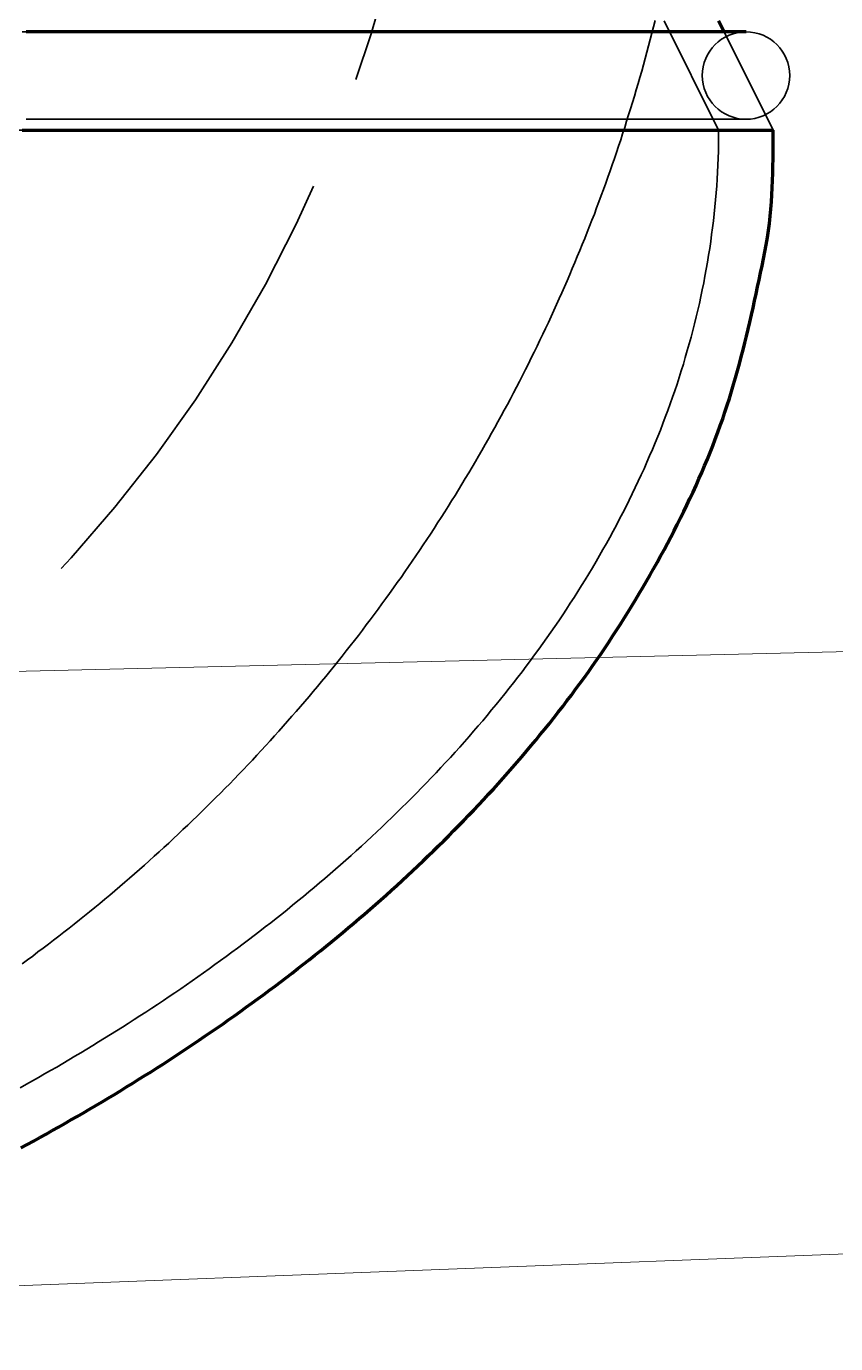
# Model space of a CAD drawing. Header units: millimetres. Extents: x 0 to 2382, y 0 to 420.
# Drawn here: x 169.5 to 176.54, y 214 to 225.45 of the extents above; entities that cross this region are included whole.
import ezdxf

# ---------------------------------------------------------------- set-up
doc = ezdxf.new("R2010")
doc.units = ezdxf.units.MM
doc.linetypes.add('IRAM-E-TRAZOS', pattern=[5, 4, -1])
for name, color, linetype, lineweight in [('01-VISIBLE', 7, 'CONTINUOUS', 70), ('02-OCULTA', 4, 'IRAM-E-TRAZOS', 35), ('08-FINA', 5, 'CONTINUOUS', 18)]:
    doc.layers.add(name, color=color, linetype=linetype, lineweight=lineweight)

msp = doc.modelspace()

# ---------------------------------------------------------------- linework, layer by layer
at = {"layer": '01-VISIBLE'}
msp.add_line((175.573, 225.405), (175.525, 225.5), dxfattribs=at)
for points in [[(175.763, 225.405), (175.666, 225.405), (175.57, 225.405), (175.474, 225.405), (175.377, 225.405), (175.281, 225.405), (175.185, 225.405), (175.088, 225.405), (174.992, 225.405), (174.896, 225.405), (174.799, 225.405), (174.703, 225.405), (174.607, 225.405), (174.51, 225.405), (174.414, 225.405), (174.318, 225.405), (174.222, 225.405), (174.125, 225.405), (174.029, 225.405), (173.933, 225.405), (173.836, 225.405), (173.74, 225.405), (173.644, 225.405), (173.547, 225.405), (173.451, 225.405), (173.355, 225.405), (173.258, 225.405), (173.162, 225.405), (173.066, 225.405), (172.969, 225.405), (172.873, 225.405), (172.777, 225.405), (172.681, 225.405), (172.584, 225.405), (172.488, 225.405), (172.392, 225.405), (172.295, 225.405), (172.199, 225.405), (172.103, 225.405), (172.006, 225.405), (171.91, 225.405), (171.814, 225.405), (171.717, 225.405), (171.621, 225.405), (171.525, 225.405), (171.428, 225.405), (171.332, 225.405), (171.236, 225.405), (171.14, 225.405), (171.043, 225.405), (170.947, 225.405), (170.851, 225.405), (170.754, 225.405), (170.658, 225.405), (170.562, 225.405), (170.465, 225.405), (170.369, 225.405), (170.273, 225.405), (170.176, 225.405), (170.08, 225.405), (169.984, 225.405), (169.887, 225.405), (169.791, 225.405), (169.695, 225.405), (169.599, 225.405), (169.502, 225.405)], [(175.763, 225.405), (175.731, 225.405), (175.699, 225.405), (175.668, 225.405), (175.636, 225.405), (175.604, 225.405), (175.573, 225.405)], [(169.457, 215.702), (169.512, 215.731), (169.567, 215.761), (169.621, 215.791), (169.676, 215.822), (169.73, 215.852), (169.785, 215.883), (169.839, 215.914), (169.893, 215.945), (169.948, 215.976), (170.002, 216.007), (170.055, 216.039), (170.109, 216.07), (170.163, 216.102), (170.217, 216.134), (170.27, 216.167), (170.323, 216.199), (170.377, 216.232), (170.43, 216.265), (170.483, 216.298), (170.536, 216.331), (170.589, 216.364), (170.641, 216.398), (170.694, 216.431), (170.746, 216.465), (170.799, 216.499), (170.851, 216.534), (170.903, 216.568), (170.955, 216.603), (171.007, 216.638), (171.058, 216.673), (171.11, 216.708), (171.161, 216.744), (171.213, 216.779), (171.264, 216.815), (171.315, 216.851), (171.366, 216.887), (171.416, 216.924), (171.467, 216.96), (171.517, 216.997), (171.568, 217.034), (171.618, 217.072), (171.668, 217.109), (171.718, 217.147), (171.767, 217.184), (171.817, 217.222), (171.866, 217.261), (171.916, 217.299), (171.965, 217.338), (172.014, 217.377), (172.062, 217.416), (172.111, 217.455), (172.159, 217.494), (172.208, 217.534), (172.256, 217.574), (172.304, 217.614), (172.351, 217.654), (172.399, 217.695), (172.446, 217.735), (172.494, 217.776), (172.541, 217.817), (172.587, 217.859), (172.634, 217.9), (172.68, 217.942), (172.727, 217.984), (172.773, 218.026), (172.819, 218.069), (172.864, 218.111), (172.91, 218.154), (172.955, 218.197), (173, 218.24), (173.045, 218.284), (173.09, 218.327), (173.134, 218.371), (173.178, 218.415), (173.222, 218.46), (173.266, 218.504), (173.31, 218.549), (173.353, 218.594), (173.396, 218.639), (173.439, 218.685), (173.482, 218.73), (173.524, 218.776), (173.566, 218.822), (173.608, 218.868), (173.65, 218.915), (173.691, 218.962), (173.733, 219.009), (173.774, 219.056), (173.814, 219.103), (173.855, 219.151), (173.895, 219.199), (173.935, 219.247), (173.974, 219.295), (174.014, 219.343), (174.053, 219.392), (174.092, 219.441), (174.13, 219.49), (174.169, 219.539), (174.206, 219.589), (174.244, 219.639), (174.281, 219.689), (174.318, 219.739), (174.355, 219.79), (174.392, 219.841), (174.428, 219.892), (174.463, 219.943), (174.499, 219.994), (174.534, 220.046), (174.569, 220.098), (174.603, 220.15), (174.637, 220.202), (174.671, 220.255), (174.704, 220.308), (174.737, 220.361), (174.77, 220.414), (174.802, 220.467), (174.834, 220.521), (174.866, 220.575), (174.898, 220.629), (174.929, 220.683), (174.959, 220.737), (174.99, 220.792), (175.02, 220.847), (175.05, 220.901), (175.079, 220.957), (175.108, 221.012), (175.137, 221.067), (175.165, 221.123), (175.193, 221.179), (175.221, 221.235), (175.248, 221.291), (175.275, 221.347), (175.302, 221.404), (175.328, 221.461), (175.353, 221.518), (175.378, 221.575), (175.403, 221.632), (175.427, 221.69), (175.45, 221.748), (175.473, 221.806), (175.496, 221.864), (175.518, 221.923), (175.539, 221.981), (175.56, 222.04), (175.58, 222.099), (175.599, 222.159), (175.618, 222.218), (175.637, 222.278), (175.655, 222.338), (175.672, 222.398), (175.689, 222.458), (175.705, 222.518), (175.721, 222.579), (175.737, 222.639), (175.752, 222.7), (175.767, 222.76), (175.782, 222.821), (175.796, 222.882), (175.81, 222.943), (175.824, 223.004), (175.838, 223.065), (175.851, 223.126), (175.864, 223.187), (175.877, 223.248), (175.89, 223.309), (175.902, 223.37), (175.915, 223.431), (175.927, 223.493), (175.938, 223.554), (175.949, 223.616), (175.958, 223.677), (175.966, 223.739), (175.973, 223.801), (175.979, 223.863), (175.984, 223.926), (175.988, 223.988), (175.991, 224.05), (175.994, 224.113), (175.996, 224.175), (175.997, 224.238), (175.998, 224.3), (175.999, 224.363), (176, 224.425), (176, 224.488), (176, 224.55)], [(169.468, 224.55), (169.565, 224.55), (169.663, 224.55), (169.76, 224.55), (169.858, 224.55), (169.955, 224.55), (170.053, 224.55), (170.15, 224.55), (170.248, 224.55), (170.345, 224.55), (170.443, 224.55), (170.54, 224.55), (170.638, 224.55), (170.735, 224.55), (170.833, 224.55), (170.93, 224.55), (171.028, 224.55), (171.125, 224.55), (171.223, 224.55), (171.32, 224.55), (171.418, 224.55), (171.515, 224.55), (171.613, 224.55), (171.71, 224.55), (171.808, 224.55), (171.905, 224.55), (172.003, 224.55), (172.1, 224.55), (172.198, 224.55), (172.295, 224.55), (172.393, 224.55), (172.49, 224.55), (172.588, 224.55), (172.685, 224.55), (172.783, 224.55), (172.88, 224.55), (172.978, 224.55), (173.075, 224.55), (173.173, 224.55), (173.27, 224.55), (173.368, 224.55), (173.465, 224.55), (173.563, 224.55), (173.66, 224.55), (173.758, 224.55), (173.855, 224.55), (173.953, 224.55), (174.05, 224.55), (174.148, 224.55), (174.245, 224.55), (174.343, 224.55), (174.44, 224.55), (174.538, 224.55), (174.635, 224.55), (174.733, 224.55), (174.83, 224.55), (174.928, 224.55), (175.025, 224.55), (175.123, 224.55), (175.22, 224.55), (175.318, 224.55), (175.415, 224.55), (175.513, 224.55), (175.61, 224.55), (175.708, 224.55), (175.805, 224.55), (175.903, 224.55), (176, 224.55)]]:
    msp.add_lwpolyline(points, dxfattribs=at)
at = {"layer": '02-OCULTA'}
for p, q in [((175.05, 225.5), (175.525, 224.55)), ((176, 224.55), (175.573, 225.405))]:
    msp.add_line(p, q, dxfattribs=at)
for points in [[(169.469, 217.303), (169.515, 217.337), (169.56, 217.37), (169.606, 217.405), (169.652, 217.439), (169.697, 217.473), (169.742, 217.508), (169.787, 217.543), (169.832, 217.578), (169.877, 217.613), (169.922, 217.648), (169.966, 217.684), (170.01, 217.719), (170.055, 217.755), (170.099, 217.791), (170.143, 217.828), (170.186, 217.864), (170.23, 217.9), (170.274, 217.937), (170.317, 217.974), (170.36, 218.011), (170.403, 218.048), (170.446, 218.086), (170.489, 218.123), (170.532, 218.161), (170.574, 218.199), (170.617, 218.237), (170.659, 218.275), (170.701, 218.314), (170.743, 218.352), (170.784, 218.391), (170.826, 218.43), (170.867, 218.469), (170.909, 218.508), (170.95, 218.548), (170.991, 218.587), (171.032, 218.627), (171.072, 218.667), (171.113, 218.707), (171.153, 218.747), (171.193, 218.787), (171.233, 218.828), (171.273, 218.868), (171.313, 218.909), (171.352, 218.95), (171.392, 218.991), (171.431, 219.033), (171.47, 219.074), (171.509, 219.116), (171.548, 219.157), (171.586, 219.199), (171.625, 219.241), (171.663, 219.283), (171.701, 219.326), (171.739, 219.368), (171.777, 219.411), (171.814, 219.454), (171.852, 219.497), (171.889, 219.54), (171.926, 219.583), (171.963, 219.626), (172, 219.67), (172.036, 219.714), (172.072, 219.757), (172.109, 219.801), (172.145, 219.845), (172.181, 219.89), (172.216, 219.934), (172.252, 219.978), (172.287, 220.023), (172.322, 220.068), (172.357, 220.113), (172.392, 220.158), (172.427, 220.203), (172.461, 220.248), (172.495, 220.294), (172.53, 220.34), (172.563, 220.385), (172.597, 220.431), (172.631, 220.477), (172.664, 220.523), (172.697, 220.57), (172.73, 220.616), (172.763, 220.662), (172.796, 220.709), (172.828, 220.756), (172.861, 220.803), (172.893, 220.85), (172.925, 220.897), (172.956, 220.944), (172.988, 220.992), (173.019, 221.039), (173.05, 221.087), (173.081, 221.135), (173.112, 221.183), (173.143, 221.231), (173.173, 221.279), (173.203, 221.327), (173.233, 221.375), (173.263, 221.424), (173.293, 221.472), (173.322, 221.521), (173.352, 221.57), (173.381, 221.619), (173.41, 221.668), (173.438, 221.717), (173.467, 221.766), (173.495, 221.816), (173.523, 221.865), (173.551, 221.915), (173.579, 221.965), (173.606, 222.015), (173.634, 222.065), (173.661, 222.115), (173.688, 222.165), (173.715, 222.215), (173.741, 222.265), (173.767, 222.316), (173.794, 222.366), (173.82, 222.417), (173.845, 222.468), (173.871, 222.519), (173.896, 222.57), (173.921, 222.621), (173.946, 222.672), (173.971, 222.723), (173.996, 222.775), (174.02, 222.826), (174.044, 222.878), (174.068, 222.929), (174.092, 222.981), (174.115, 223.033), (174.139, 223.085), (174.162, 223.137), (174.185, 223.189), (174.207, 223.241), (174.23, 223.294), (174.252, 223.346), (174.274, 223.399), (174.296, 223.451), (174.318, 223.504), (174.339, 223.556), (174.361, 223.609), (174.382, 223.662), (174.403, 223.715), (174.423, 223.768), (174.444, 223.821), (174.464, 223.875), (174.484, 223.928), (174.504, 223.981), (174.523, 224.035), (174.543, 224.088), (174.562, 224.142), (174.581, 224.196), (174.6, 224.249), (174.618, 224.303), (174.637, 224.357), (174.655, 224.411), (174.673, 224.465), (174.69, 224.519), (174.708, 224.573), (174.725, 224.628), (174.742, 224.682), (174.759, 224.736), (174.776, 224.791), (174.792, 224.845), (174.808, 224.9), (174.824, 224.955), (174.84, 225.009), (174.856, 225.064), (174.871, 225.119), (174.886, 225.174), (174.901, 225.229), (174.916, 225.284), (174.93, 225.339), (174.944, 225.394), (174.958, 225.449), (174.972, 225.504)], [(169.469, 217.303), (169.515, 217.337), (169.56, 217.37), (169.606, 217.405), (169.652, 217.439), (169.697, 217.473), (169.742, 217.508), (169.787, 217.543), (169.832, 217.578), (169.877, 217.613), (169.922, 217.648), (169.966, 217.684), (170.01, 217.719), (170.055, 217.755), (170.099, 217.791), (170.143, 217.828), (170.186, 217.864), (170.23, 217.9), (170.274, 217.937), (170.317, 217.974), (170.36, 218.011), (170.403, 218.048), (170.446, 218.086), (170.489, 218.123), (170.532, 218.161), (170.574, 218.199), (170.617, 218.237), (170.659, 218.275), (170.701, 218.314), (170.743, 218.352), (170.784, 218.391), (170.826, 218.43), (170.867, 218.469), (170.909, 218.508), (170.95, 218.548), (170.991, 218.587), (171.032, 218.627), (171.072, 218.667), (171.113, 218.707), (171.153, 218.747), (171.193, 218.787), (171.233, 218.828), (171.273, 218.868), (171.313, 218.909), (171.352, 218.95), (171.392, 218.991), (171.431, 219.033), (171.47, 219.074), (171.509, 219.116), (171.548, 219.157), (171.586, 219.199), (171.625, 219.241), (171.663, 219.283), (171.701, 219.326), (171.739, 219.368), (171.777, 219.411), (171.814, 219.454), (171.852, 219.497), (171.889, 219.54), (171.926, 219.583), (171.963, 219.626), (172, 219.67), (172.036, 219.714), (172.072, 219.757), (172.109, 219.801), (172.145, 219.845), (172.181, 219.89), (172.216, 219.934), (172.252, 219.978), (172.287, 220.023), (172.322, 220.068), (172.357, 220.113), (172.392, 220.158), (172.427, 220.203), (172.461, 220.248), (172.495, 220.294), (172.53, 220.34), (172.563, 220.385), (172.597, 220.431), (172.631, 220.477), (172.664, 220.523), (172.697, 220.57), (172.73, 220.616), (172.763, 220.662), (172.796, 220.709), (172.828, 220.756), (172.861, 220.803), (172.893, 220.85), (172.925, 220.897), (172.956, 220.944), (172.988, 220.992), (173.019, 221.039), (173.05, 221.087), (173.081, 221.135), (173.112, 221.183), (173.143, 221.231), (173.173, 221.279), (173.203, 221.327), (173.233, 221.375), (173.263, 221.424), (173.293, 221.472), (173.322, 221.521), (173.352, 221.57), (173.381, 221.619), (173.41, 221.668), (173.438, 221.717), (173.467, 221.766), (173.495, 221.816), (173.523, 221.865), (173.551, 221.915), (173.579, 221.965), (173.606, 222.015), (173.634, 222.065), (173.661, 222.115), (173.688, 222.165), (173.715, 222.215), (173.741, 222.265), (173.767, 222.316), (173.794, 222.366), (173.82, 222.417), (173.845, 222.468), (173.871, 222.519), (173.896, 222.57), (173.921, 222.621), (173.946, 222.672), (173.971, 222.723), (173.996, 222.775), (174.02, 222.826), (174.044, 222.878), (174.068, 222.929), (174.092, 222.981), (174.115, 223.033), (174.139, 223.085), (174.162, 223.137), (174.185, 223.189), (174.207, 223.241), (174.23, 223.294), (174.252, 223.346), (174.274, 223.399), (174.296, 223.451), (174.318, 223.504), (174.339, 223.556), (174.361, 223.609), (174.382, 223.662), (174.403, 223.715), (174.423, 223.768), (174.444, 223.821), (174.464, 223.875), (174.484, 223.928), (174.504, 223.981), (174.523, 224.035), (174.543, 224.088), (174.562, 224.142), (174.581, 224.196), (174.6, 224.249), (174.618, 224.303), (174.637, 224.357), (174.655, 224.411), (174.673, 224.465), (174.69, 224.519), (174.708, 224.573), (174.725, 224.628), (174.742, 224.682), (174.759, 224.736), (174.776, 224.791), (174.792, 224.845), (174.808, 224.9), (174.824, 224.955), (174.84, 225.009), (174.856, 225.064), (174.871, 225.119), (174.886, 225.174), (174.901, 225.229), (174.916, 225.284), (174.93, 225.339), (174.944, 225.394), (174.958, 225.449), (174.972, 225.504)], [(169.469, 217.303), (169.515, 217.337), (169.56, 217.37), (169.606, 217.405), (169.652, 217.439), (169.697, 217.473), (169.742, 217.508), (169.787, 217.543), (169.832, 217.578), (169.877, 217.613), (169.922, 217.648), (169.966, 217.684), (170.01, 217.719), (170.055, 217.755), (170.099, 217.791), (170.143, 217.828), (170.186, 217.864), (170.23, 217.9), (170.274, 217.937), (170.317, 217.974), (170.36, 218.011), (170.403, 218.048), (170.446, 218.086), (170.489, 218.123), (170.532, 218.161), (170.574, 218.199), (170.617, 218.237), (170.659, 218.275), (170.701, 218.314), (170.743, 218.352), (170.784, 218.391), (170.826, 218.43), (170.867, 218.469), (170.909, 218.508), (170.95, 218.548), (170.991, 218.587), (171.032, 218.627), (171.072, 218.667), (171.113, 218.707), (171.153, 218.747), (171.193, 218.787), (171.233, 218.828), (171.273, 218.868), (171.313, 218.909), (171.352, 218.95), (171.392, 218.991), (171.431, 219.033), (171.47, 219.074), (171.509, 219.116), (171.548, 219.157), (171.586, 219.199), (171.625, 219.241), (171.663, 219.283), (171.701, 219.326), (171.739, 219.368), (171.777, 219.411), (171.814, 219.454), (171.852, 219.497), (171.889, 219.54), (171.926, 219.583), (171.963, 219.626), (172, 219.67), (172.036, 219.714), (172.072, 219.757), (172.109, 219.801), (172.145, 219.845), (172.181, 219.89), (172.216, 219.934), (172.252, 219.978), (172.287, 220.023), (172.322, 220.068), (172.357, 220.113), (172.392, 220.158), (172.427, 220.203), (172.461, 220.248), (172.495, 220.294), (172.53, 220.34), (172.563, 220.385), (172.597, 220.431), (172.631, 220.477), (172.664, 220.523), (172.697, 220.57), (172.73, 220.616), (172.763, 220.662), (172.796, 220.709), (172.828, 220.756), (172.861, 220.803), (172.893, 220.85), (172.925, 220.897), (172.956, 220.944), (172.988, 220.992), (173.019, 221.039), (173.05, 221.087), (173.081, 221.135), (173.112, 221.183), (173.143, 221.231), (173.173, 221.279), (173.203, 221.327), (173.233, 221.375), (173.263, 221.424), (173.293, 221.472), (173.322, 221.521), (173.352, 221.57), (173.381, 221.619), (173.41, 221.668), (173.438, 221.717), (173.467, 221.766), (173.495, 221.816), (173.523, 221.865), (173.551, 221.915), (173.579, 221.965), (173.606, 222.015), (173.634, 222.065), (173.661, 222.115), (173.688, 222.165), (173.715, 222.215), (173.741, 222.265), (173.767, 222.316), (173.794, 222.366), (173.82, 222.417), (173.845, 222.468), (173.871, 222.519), (173.896, 222.57), (173.921, 222.621), (173.946, 222.672), (173.971, 222.723), (173.996, 222.775), (174.02, 222.826), (174.044, 222.878), (174.068, 222.929), (174.092, 222.981), (174.115, 223.033), (174.139, 223.085), (174.162, 223.137), (174.185, 223.189), (174.207, 223.241), (174.23, 223.294), (174.252, 223.346), (174.274, 223.399), (174.296, 223.451), (174.318, 223.504), (174.339, 223.556), (174.361, 223.609), (174.382, 223.662), (174.403, 223.715), (174.423, 223.768), (174.444, 223.821), (174.464, 223.875), (174.484, 223.928), (174.504, 223.981), (174.523, 224.035), (174.543, 224.088), (174.562, 224.142), (174.581, 224.196), (174.6, 224.249), (174.618, 224.303), (174.637, 224.357), (174.655, 224.411), (174.673, 224.465), (174.69, 224.519), (174.708, 224.573), (174.725, 224.628), (174.742, 224.682), (174.759, 224.736), (174.776, 224.791), (174.792, 224.845), (174.808, 224.9), (174.824, 224.955), (174.84, 225.009), (174.856, 225.064), (174.871, 225.119), (174.886, 225.174), (174.901, 225.229), (174.916, 225.284), (174.93, 225.339), (174.944, 225.394), (174.958, 225.449), (174.972, 225.504)], [(169.469, 217.303), (169.515, 217.337), (169.56, 217.37), (169.606, 217.405), (169.652, 217.439), (169.697, 217.473), (169.742, 217.508), (169.787, 217.543), (169.832, 217.578), (169.877, 217.613), (169.922, 217.648), (169.966, 217.684), (170.01, 217.719), (170.055, 217.755), (170.099, 217.791), (170.143, 217.828), (170.186, 217.864), (170.23, 217.9), (170.274, 217.937), (170.317, 217.974), (170.36, 218.011), (170.403, 218.048), (170.446, 218.086), (170.489, 218.123), (170.532, 218.161), (170.574, 218.199), (170.617, 218.237), (170.659, 218.275), (170.701, 218.314), (170.743, 218.352), (170.784, 218.391), (170.826, 218.43), (170.867, 218.469), (170.909, 218.508), (170.95, 218.548), (170.991, 218.587), (171.032, 218.627), (171.072, 218.667), (171.113, 218.707), (171.153, 218.747), (171.193, 218.787), (171.233, 218.828), (171.273, 218.868), (171.313, 218.909), (171.352, 218.95), (171.392, 218.991), (171.431, 219.033), (171.47, 219.074), (171.509, 219.116), (171.548, 219.157), (171.586, 219.199), (171.625, 219.241), (171.663, 219.283), (171.701, 219.326), (171.739, 219.368), (171.777, 219.411), (171.814, 219.454), (171.852, 219.497), (171.889, 219.54), (171.926, 219.583), (171.963, 219.626), (172, 219.67), (172.036, 219.714), (172.072, 219.757), (172.109, 219.801), (172.145, 219.845), (172.181, 219.89), (172.216, 219.934), (172.252, 219.978), (172.287, 220.023), (172.322, 220.068), (172.357, 220.113), (172.392, 220.158), (172.427, 220.203), (172.461, 220.248), (172.495, 220.294), (172.53, 220.34), (172.563, 220.385), (172.597, 220.431), (172.631, 220.477), (172.664, 220.523), (172.697, 220.57), (172.73, 220.616), (172.763, 220.662), (172.796, 220.709), (172.828, 220.756), (172.861, 220.803), (172.893, 220.85), (172.925, 220.897), (172.956, 220.944), (172.988, 220.992), (173.019, 221.039), (173.05, 221.087), (173.081, 221.135), (173.112, 221.183), (173.143, 221.231), (173.173, 221.279), (173.203, 221.327), (173.233, 221.375), (173.263, 221.424), (173.293, 221.472), (173.322, 221.521), (173.352, 221.57), (173.381, 221.619), (173.41, 221.668), (173.438, 221.717), (173.467, 221.766), (173.495, 221.816), (173.523, 221.865), (173.551, 221.915), (173.579, 221.965), (173.606, 222.015), (173.634, 222.065), (173.661, 222.115), (173.688, 222.165), (173.715, 222.215), (173.741, 222.265), (173.767, 222.316), (173.794, 222.366), (173.82, 222.417), (173.845, 222.468), (173.871, 222.519), (173.896, 222.57), (173.921, 222.621), (173.946, 222.672), (173.971, 222.723), (173.996, 222.775), (174.02, 222.826), (174.044, 222.878), (174.068, 222.929), (174.092, 222.981), (174.115, 223.033), (174.139, 223.085), (174.162, 223.137), (174.185, 223.189), (174.207, 223.241), (174.23, 223.294), (174.252, 223.346), (174.274, 223.399), (174.296, 223.451), (174.318, 223.504), (174.339, 223.556), (174.361, 223.609), (174.382, 223.662), (174.403, 223.715), (174.423, 223.768), (174.444, 223.821), (174.464, 223.875), (174.484, 223.928), (174.504, 223.981), (174.523, 224.035), (174.543, 224.088), (174.562, 224.142), (174.581, 224.196), (174.6, 224.249), (174.618, 224.303), (174.637, 224.357), (174.655, 224.411), (174.673, 224.465), (174.69, 224.519), (174.708, 224.573), (174.725, 224.628), (174.742, 224.682), (174.759, 224.736), (174.776, 224.791), (174.792, 224.845), (174.808, 224.9), (174.824, 224.955), (174.84, 225.009), (174.856, 225.064), (174.871, 225.119), (174.886, 225.174), (174.901, 225.229), (174.916, 225.284), (174.93, 225.339), (174.944, 225.394), (174.958, 225.449), (174.972, 225.504)], [(175.573, 225.405), (175.477, 225.405), (175.382, 225.405), (175.286, 225.405), (175.191, 225.405), (175.096, 225.405), (175, 225.405), (174.905, 225.405), (174.81, 225.405), (174.714, 225.405), (174.619, 225.405), (174.524, 225.405), (174.428, 225.405), (174.333, 225.405), (174.237, 225.405), (174.142, 225.405), (174.047, 225.405), (173.951, 225.405), (173.856, 225.405), (173.761, 225.405), (173.665, 225.405), (173.57, 225.405), (173.475, 225.405), (173.379, 225.405), (173.284, 225.405), (173.188, 225.405), (173.093, 225.405), (172.998, 225.405), (172.902, 225.405), (172.807, 225.405), (172.712, 225.405), (172.616, 225.405), (172.521, 225.405), (172.426, 225.405), (172.33, 225.405), (172.235, 225.405), (172.139, 225.405), (172.044, 225.405), (171.949, 225.405), (171.853, 225.405), (171.758, 225.405), (171.663, 225.405), (171.567, 225.405), (171.472, 225.405), (171.377, 225.405), (171.281, 225.405), (171.186, 225.405), (171.09, 225.405), (170.995, 225.405), (170.9, 225.405), (170.804, 225.405), (170.709, 225.405), (170.614, 225.405), (170.518, 225.405), (170.423, 225.405), (170.328, 225.405), (170.232, 225.405), (170.137, 225.405), (170.041, 225.405), (169.946, 225.405), (169.851, 225.405), (169.755, 225.405), (169.66, 225.405), (169.565, 225.405), (169.469, 225.405)], [(169.502, 224.645), (169.599, 224.645), (169.695, 224.645), (169.791, 224.645), (169.887, 224.645), (169.984, 224.645), (170.08, 224.645), (170.176, 224.645), (170.273, 224.645), (170.369, 224.645), (170.465, 224.645), (170.562, 224.645), (170.658, 224.645), (170.754, 224.645), (170.851, 224.645), (170.947, 224.645), (171.043, 224.645), (171.14, 224.645), (171.236, 224.645), (171.332, 224.645), (171.428, 224.645), (171.525, 224.645), (171.621, 224.645), (171.717, 224.645), (171.814, 224.645), (171.91, 224.645), (172.006, 224.645), (172.103, 224.645), (172.199, 224.645), (172.295, 224.645), (172.392, 224.645), (172.488, 224.645), (172.584, 224.645), (172.681, 224.645), (172.777, 224.645), (172.873, 224.645), (172.969, 224.645), (173.066, 224.645), (173.162, 224.645), (173.258, 224.645), (173.355, 224.645), (173.451, 224.645), (173.547, 224.645), (173.644, 224.645), (173.74, 224.645), (173.836, 224.645), (173.933, 224.645), (174.029, 224.645), (174.125, 224.645), (174.222, 224.645), (174.318, 224.645), (174.414, 224.645), (174.51, 224.645), (174.607, 224.645), (174.703, 224.645), (174.799, 224.645), (174.896, 224.645), (174.992, 224.645), (175.088, 224.645), (175.185, 224.645), (175.281, 224.645), (175.377, 224.645), (175.474, 224.645), (175.57, 224.645), (175.666, 224.645), (175.763, 224.645)], [(169.502, 224.645), (169.599, 224.645), (169.695, 224.645), (169.791, 224.645), (169.887, 224.645), (169.984, 224.645), (170.08, 224.645), (170.176, 224.645), (170.273, 224.645), (170.369, 224.645), (170.465, 224.645), (170.562, 224.645), (170.658, 224.645), (170.754, 224.645), (170.851, 224.645), (170.947, 224.645), (171.043, 224.645), (171.14, 224.645), (171.236, 224.645), (171.332, 224.645), (171.428, 224.645), (171.525, 224.645), (171.621, 224.645), (171.717, 224.645), (171.814, 224.645), (171.91, 224.645), (172.006, 224.645), (172.103, 224.645), (172.199, 224.645), (172.295, 224.645), (172.392, 224.645), (172.488, 224.645), (172.584, 224.645), (172.681, 224.645), (172.777, 224.645), (172.873, 224.645), (172.969, 224.645), (173.066, 224.645), (173.162, 224.645), (173.258, 224.645), (173.355, 224.645), (173.451, 224.645), (173.547, 224.645), (173.644, 224.645), (173.74, 224.645), (173.836, 224.645), (173.933, 224.645), (174.029, 224.645), (174.125, 224.645), (174.222, 224.645), (174.318, 224.645), (174.414, 224.645), (174.51, 224.645), (174.607, 224.645), (174.703, 224.645), (174.799, 224.645), (174.896, 224.645), (174.992, 224.645), (175.088, 224.645), (175.185, 224.645), (175.281, 224.645), (175.377, 224.645), (175.474, 224.645), (175.57, 224.645), (175.666, 224.645), (175.763, 224.645)], [(175.525, 224.55), (175.43, 224.55), (175.335, 224.55), (175.24, 224.55), (175.145, 224.55), (175.049, 224.55), (174.954, 224.55), (174.859, 224.55), (174.764, 224.55), (174.669, 224.55), (174.574, 224.55), (174.479, 224.55), (174.384, 224.55), (174.288, 224.55), (174.193, 224.55), (174.098, 224.55), (174.003, 224.55), (173.908, 224.55), (173.813, 224.55), (173.718, 224.55), (173.623, 224.55), (173.527, 224.55), (173.432, 224.55), (173.337, 224.55), (173.242, 224.55), (173.147, 224.55), (173.052, 224.55), (172.957, 224.55), (172.862, 224.55), (172.766, 224.55), (172.671, 224.55), (172.576, 224.55), (172.481, 224.55), (172.386, 224.55), (172.291, 224.55), (172.196, 224.55), (172.101, 224.55), (172.005, 224.55), (171.91, 224.55), (171.815, 224.55), (171.72, 224.55), (171.625, 224.55), (171.53, 224.55), (171.435, 224.55), (171.34, 224.55), (171.244, 224.55), (171.149, 224.55), (171.054, 224.55), (170.959, 224.55), (170.864, 224.55), (170.769, 224.55), (170.674, 224.55), (170.579, 224.55), (170.483, 224.55), (170.388, 224.55), (170.293, 224.55), (170.198, 224.55), (170.103, 224.55), (170.008, 224.55), (169.913, 224.55), (169.818, 224.55), (169.722, 224.55), (169.627, 224.55), (169.532, 224.55), (169.437, 224.55)], [(169.437, 224.55), (169.532, 224.55), (169.627, 224.55), (169.722, 224.55), (169.818, 224.55), (169.913, 224.55), (170.008, 224.55), (170.103, 224.55), (170.198, 224.55), (170.293, 224.55), (170.388, 224.55), (170.483, 224.55), (170.579, 224.55), (170.674, 224.55), (170.769, 224.55), (170.864, 224.55), (170.959, 224.55), (171.054, 224.55), (171.149, 224.55), (171.244, 224.55), (171.34, 224.55), (171.435, 224.55), (171.53, 224.55), (171.625, 224.55), (171.72, 224.55), (171.815, 224.55), (171.91, 224.55), (172.005, 224.55), (172.101, 224.55), (172.196, 224.55), (172.291, 224.55), (172.386, 224.55), (172.481, 224.55), (172.576, 224.55), (172.671, 224.55), (172.766, 224.55), (172.862, 224.55), (172.957, 224.55), (173.052, 224.55), (173.147, 224.55), (173.242, 224.55), (173.337, 224.55), (173.432, 224.55), (173.527, 224.55), (173.623, 224.55), (173.718, 224.55), (173.813, 224.55), (173.908, 224.55), (174.003, 224.55), (174.098, 224.55), (174.193, 224.55), (174.288, 224.55), (174.384, 224.55), (174.479, 224.55), (174.574, 224.55), (174.669, 224.55), (174.764, 224.55), (174.859, 224.55), (174.954, 224.55), (175.049, 224.55), (175.145, 224.55), (175.24, 224.55), (175.335, 224.55), (175.43, 224.55), (175.525, 224.55)], [(175.525, 224.55), (175.525, 224.489), (175.524, 224.429), (175.523, 224.368), (175.521, 224.307), (175.518, 224.247), (175.515, 224.186), (175.512, 224.125), (175.508, 224.065), (175.503, 224.004), (175.498, 223.944), (175.492, 223.883), (175.486, 223.823), (175.479, 223.762), (175.472, 223.702), (175.464, 223.642), (175.456, 223.582), (175.447, 223.522), (175.438, 223.462), (175.428, 223.402), (175.417, 223.342), (175.406, 223.282), (175.395, 223.223), (175.383, 223.163), (175.37, 223.104), (175.357, 223.044), (175.344, 222.985), (175.33, 222.926), (175.315, 222.867), (175.3, 222.808), (175.285, 222.75), (175.269, 222.691), (175.252, 222.633), (175.235, 222.574), (175.218, 222.516), (175.2, 222.458), (175.182, 222.4), (175.163, 222.343), (175.143, 222.285), (175.124, 222.228), (175.103, 222.17), (175.083, 222.113), (175.061, 222.056), (175.04, 222), (175.018, 221.943), (174.995, 221.887), (174.972, 221.831), (174.949, 221.774), (174.925, 221.719), (174.901, 221.663), (174.876, 221.607), (174.851, 221.552), (174.826, 221.497), (174.8, 221.442), (174.774, 221.387), (174.747, 221.333), (174.72, 221.279), (174.692, 221.224), (174.664, 221.17), (174.636, 221.117), (174.607, 221.063), (174.578, 221.01), (174.549, 220.957), (174.519, 220.904), (174.489, 220.851), (174.459, 220.799), (174.428, 220.746), (174.397, 220.694), (174.365, 220.642), (174.333, 220.591), (174.301, 220.539), (174.268, 220.488), (174.235, 220.437), (174.202, 220.386), (174.169, 220.336), (174.135, 220.285), (174.1, 220.235), (174.066, 220.185), (174.031, 220.135), (173.996, 220.086), (173.96, 220.037), (173.925, 219.988), (173.889, 219.939), (173.852, 219.89), (173.816, 219.842), (173.779, 219.793), (173.741, 219.746), (173.704, 219.698), (173.666, 219.65), (173.628, 219.603), (173.59, 219.556), (173.551, 219.509), (173.512, 219.462), (173.473, 219.416), (173.434, 219.37), (173.394, 219.324), (173.354, 219.278), (173.314, 219.232), (173.274, 219.187), (173.233, 219.142), (173.192, 219.097), (173.151, 219.052), (173.11, 219.008), (173.068, 218.964), (173.026, 218.92), (172.984, 218.876), (172.942, 218.832), (172.899, 218.789), (172.857, 218.746), (172.814, 218.703), (172.771, 218.66), (172.727, 218.618), (172.684, 218.575), (172.64, 218.533), (172.596, 218.491), (172.552, 218.45), (172.508, 218.408), (172.463, 218.367), (172.418, 218.326), (172.373, 218.285), (172.328, 218.244), (172.283, 218.204), (172.237, 218.164), (172.192, 218.124), (172.146, 218.084), (172.1, 218.044), (172.054, 218.005), (172.007, 217.966), (171.961, 217.927), (171.914, 217.888), (171.867, 217.85), (171.82, 217.811), (171.773, 217.773), (171.725, 217.735), (171.678, 217.697), (171.63, 217.66), (171.582, 217.623), (171.534, 217.585), (171.486, 217.548), (171.438, 217.512), (171.389, 217.475), (171.34, 217.439), (171.292, 217.403), (171.243, 217.367), (171.194, 217.331), (171.145, 217.295), (171.095, 217.26), (171.046, 217.225), (170.996, 217.19), (170.946, 217.155), (170.897, 217.12), (170.847, 217.086), (170.796, 217.051), (170.746, 217.017), (170.696, 216.984), (170.645, 216.95), (170.595, 216.916), (170.544, 216.883), (170.493, 216.85), (170.442, 216.817), (170.391, 216.784), (170.34, 216.752), (170.288, 216.719), (170.237, 216.687), (170.185, 216.655), (170.133, 216.623), (170.082, 216.591), (170.03, 216.56), (169.978, 216.529), (169.926, 216.498), (169.873, 216.467), (169.821, 216.436), (169.769, 216.405), (169.716, 216.375), (169.663, 216.345), (169.611, 216.314), (169.558, 216.285), (169.505, 216.255), (169.452, 216.225)], [(176, 224.55), (175.903, 224.55), (175.805, 224.55), (175.708, 224.55), (175.61, 224.55), (175.513, 224.55), (175.415, 224.55), (175.318, 224.55), (175.22, 224.55), (175.123, 224.55), (175.025, 224.55), (174.928, 224.55), (174.83, 224.55), (174.733, 224.55), (174.635, 224.55), (174.538, 224.55), (174.44, 224.55), (174.343, 224.55), (174.245, 224.55), (174.148, 224.55), (174.05, 224.55), (173.953, 224.55), (173.855, 224.55), (173.758, 224.55), (173.66, 224.55), (173.563, 224.55), (173.465, 224.55), (173.368, 224.55), (173.27, 224.55), (173.173, 224.55), (173.075, 224.55), (172.978, 224.55), (172.88, 224.55), (172.783, 224.55), (172.685, 224.55), (172.588, 224.55), (172.49, 224.55), (172.393, 224.55), (172.295, 224.55), (172.198, 224.55), (172.1, 224.55), (172.003, 224.55), (171.905, 224.55), (171.808, 224.55), (171.71, 224.55), (171.613, 224.55), (171.515, 224.55), (171.418, 224.55), (171.32, 224.55), (171.223, 224.55), (171.125, 224.55), (171.028, 224.55), (170.93, 224.55), (170.833, 224.55), (170.735, 224.55), (170.638, 224.55), (170.54, 224.55), (170.443, 224.55), (170.345, 224.55), (170.248, 224.55), (170.15, 224.55), (170.053, 224.55), (169.955, 224.55), (169.858, 224.55), (169.76, 224.55), (169.663, 224.55), (169.565, 224.55), (169.468, 224.55)]]:
    msp.add_lwpolyline(points, dxfattribs=at)
msp.add_circle((175.763, 225.025), 0.38, dxfattribs=at)
msp.add_arc((160.9, 229), 12.15, -90, 0, dxfattribs=at)
msp.add_arc((160.9, 229), 12.15, -90, 0, dxfattribs=at)
msp.add_arc((160.9, 229), 12.15, -90, 0, dxfattribs=at)
msp.add_arc((160.9, 229), 12.15, -90, 0, dxfattribs=at)
at = {"layer": '08-FINA'}
for p, q in [((214.001, 220.905), (163.325, 219.699)), ((204.003, 215.845), (156.5, 214))]:
    msp.add_line(p, q, dxfattribs=at)

doc.saveas('drawing.dxf')
